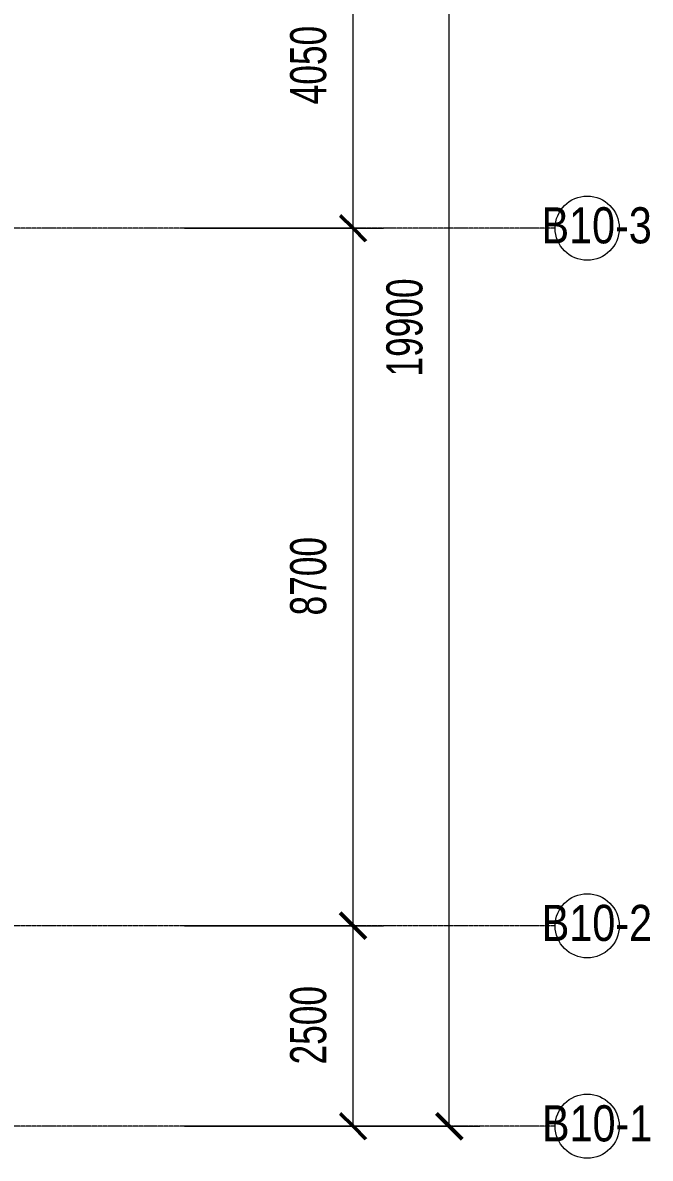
# Model space of a CAD drawing. Header units: millimetres. Extents: x 147592 to 200208, y -27981 to 8299.
# Drawn here: x 192382 to 200207, y -20300 to -6137 of the extents above; entities that cross this region are included whole.
import ezdxf

# ---------------------------------------------------------------- set-up
doc = ezdxf.new("R2010")
doc.units = ezdxf.units.MM
doc.linetypes.add('轴网线', pattern=[22.24, 12.7, -3.18, 3.18, -3.18])
for name, color, linetype, lineweight in [('A-____-____-DIMS', 7, 'Continuous', 5), ('A-____-____-DIMS-100', 7, 'Continuous', 5), ('S-GRID-____-IDEN', 7, 'Continuous', 5), ('S-GRID-____-OTLN', 7, 'Continuous', 5)]:
    doc.layers.add(name, color=color, linetype=linetype, lineweight=lineweight)
doc.styles.add('Arial', font='arial.ttf', dxfattribs={"width": 0.7, "height": 450})
doc.styles.add('TJ_FangSong_Narrow', font='', dxfattribs={"height": 450})
doc.styles.get('TJ_FangSong_Narrow').set_extended_font_data('TJ_FangSong_Narrow')
doc.dimstyles.new('对角线-3_2_450_固定', dxfattribs={"dimscale": 304.8, "dimtxt": 459.11673, "dimasz": 1.049869, "dimexe": 1.246719, "dimexo": 0.0625, "dimgap": 0.656168, "dimtad": 1, "dimdec": 0, "dimzin": 0, "dimdsep": 46, "dimtxsty": 'Arial', "dimblk1": 'OBLIQUE', "dimblk2": 'OBLIQUE', "dimsah": 1, "dimcen": 0.09, "dimazin": 0, "dimtfac": 1, "dimtdec": 4, "dimtix": 1, "dimtmove": 0, "dimatfit": 3, "dimfxl": 6.889764, "dimfxlon": 1, "dimtvp": 1, "dimtolj": 1, "dimtzin": 0, "dimarcsym": 2})

# ---------------------------------------------------------------- blocks, each defined once
blk = doc.blocks.new('轴网 - R4_0-512320-三层给排水_消防平面图')
at = {"layer": 'S-GRID-____-IDEN', "color": 251, "true_color": 0x515151}
blk.add_circle((0, 0), 4, dxfattribs=at)
blk = doc.blocks.new('YXQH_AR_B9-20_rvt-1-三层给排水_消防平面图')
at = {"layer": 'S-GRID-____-OTLN', "color": 173, "linetype": '轴网线', "true_color": 0x5151ff}
for p, q in [((199021, -8700), (148526, -8700)), ((199021, -17400), (148526, -17400)), ((199021, -19900), (148526, -19900))]:
    blk.add_line(p, q, dxfattribs=at)
at = {"color": 173, "lineweight": 5, "true_color": 0x5151ff, "xscale": 99.99999999999993, "yscale": 99.99999999999993, "zscale": 99.99999999999993, "rotation": 89.99999999999984}
for p in [(199421, -8700), (199421, -17400), (199421, -19900)]:
    blk.add_blockref('轴网 - R4_0-512320-三层给排水_消防平面图', p, dxfattribs=at)
at = {"layer": 'S-GRID-____-IDEN', "color": 251, "true_color": 0x515151, "char_height": 450, "attachment_point": 1, "style": 'TJ_FangSong_Narrow'}
for s, insert, width in [('B10-3', (198851, -8439), 1370.89), ('B10-2', (198854, -17139), 1362.87), ('B10-1', (198857, -19639), 1354.85)]:
    blk.add_mtext(s, dxfattribs=dict(at, insert=insert, width=width))
blk = doc.blocks.new('DIMBLOCK11-三层给排水_消防平面图')
at = {"layer": 'A-____-____-DIMS-100', "color": 250, "lineweight": 50, "true_color": 0x444444}
for p, q in [((196501, -17400), (196341, -17240)), ((196501, -17400), (196661, -17560)), ((196501, -19900), (196341, -19740)), ((196501, -19900), (196661, -20060))]:
    blk.add_line(p, q, dxfattribs=at)
at = {"layer": 'A-____-____-DIMS-100', "color": 250, "true_color": 0x444444}
for p, q in [((194401, -17400), (196881, -17400)), ((196501, -17400), (194401, -17400)), ((196501, -19900), (196501, -17400)), ((194401, -19900), (196881, -19900)), ((196501, -19900), (194401, -19900))]:
    blk.add_line(p, q, dxfattribs=at)
at = {"layer": 'A-____-____-DIMS-100', "color": 0, "insert": (195716, -19130), "char_height": 450, "width": 1152.74, "attachment_point": 1, "rotation": 90, "line_spacing_factor": 0.941778, "style": 'Arial'}
blk.add_mtext('2500', dxfattribs=at)
blk = doc.blocks.new('_Oblique')
at = {"color": 0, "linetype": 'ByBlock', "lineweight": -2}
blk.add_line((-0.5, -0.5), (0.5, 0.5), dxfattribs=at)
blk = doc.blocks.new('DIMBLOCK12-三层给排水_消防平面图')
at = {"layer": 'A-____-____-DIMS-100', "color": 250, "lineweight": 50, "true_color": 0x444444}
for p, q in [((196501, -8700), (196341, -8540)), ((196501, -8700), (196661, -8860)), ((196501, -17400), (196341, -17240)), ((196501, -17400), (196661, -17560))]:
    blk.add_line(p, q, dxfattribs=at)
at = {"layer": 'A-____-____-DIMS-100', "color": 250, "true_color": 0x444444}
for p, q in [((194401, -8700), (196881, -8700)), ((196501, -8700), (194401, -8700)), ((196501, -17400), (196501, -8700)), ((194401, -17400), (196881, -17400)), ((196501, -17400), (194401, -17400))]:
    blk.add_line(p, q, dxfattribs=at)
at = {"layer": 'A-____-____-DIMS-100', "color": 0, "insert": (195716, -13530), "char_height": 450, "width": 1152.74, "attachment_point": 1, "rotation": 90, "line_spacing_factor": 0.941778, "style": 'Arial'}
blk.add_mtext('8700', dxfattribs=at)
blk = doc.blocks.new('DIMBLOCK13-三层给排水_消防平面图')
at = {"layer": 'A-____-____-DIMS-100', "color": 250, "lineweight": 50, "true_color": 0x444444}
for p, q in [((196501, -4650), (196341, -4490)), ((196501, -4650), (196661, -4810)), ((196501, -8700), (196341, -8540)), ((196501, -8700), (196661, -8860))]:
    blk.add_line(p, q, dxfattribs=at)
at = {"layer": 'A-____-____-DIMS-100', "color": 250, "true_color": 0x444444}
for p, q in [((194401, -4650), (196881, -4650)), ((196501, -4650), (194401, -4650)), ((196501, -8700), (196501, -4650)), ((194401, -8700), (196881, -8700)), ((196501, -8700), (194401, -8700))]:
    blk.add_line(p, q, dxfattribs=at)
at = {"layer": 'A-____-____-DIMS-100', "color": 0, "insert": (195716, -7155), "char_height": 450, "width": 1152.74, "attachment_point": 1, "rotation": 90, "line_spacing_factor": 0.941778, "style": 'Arial'}
blk.add_mtext('4050', dxfattribs=at)
blk = doc.blocks.new('DIMBLOCK15-三层给排水_消防平面图')
at = {"layer": 'A-____-____-DIMS-100', "color": 250, "lineweight": 50, "true_color": 0x444444}
for p, q in [((197700, 0), (197540, 160)), ((197700, 0), (197860, -160)), ((197700, -19900), (197540, -19740)), ((197700, -19900), (197860, -20060))]:
    blk.add_line(p, q, dxfattribs=at)
at = {"layer": 'A-____-____-DIMS-100', "color": 250, "true_color": 0x444444}
for p, q in [((195600, 0), (198080, 0)), ((197700, 0), (195600, 0)), ((197700, -19900), (197700, 0)), ((195600, -19900), (198080, -19900)), ((197700, -19900), (195600, -19900))]:
    blk.add_line(p, q, dxfattribs=at)
at = {"layer": 'A-____-____-DIMS-100', "color": 0, "insert": (196916, -10550), "char_height": 450, "width": 1440.92, "attachment_point": 1, "rotation": 90, "line_spacing_factor": 0.941778, "style": 'Arial'}
blk.add_mtext('19900', dxfattribs=at)

msp = doc.modelspace()

# ---------------------------------------------------------------- block references
at = {"lineweight": 5}
msp.add_blockref('YXQH_AR_B9-20_rvt-1-三层给排水_消防平面图', (0, 0), dxfattribs=at)

# ---------------------------------------------------------------- dimensions: what is measured, and where the dimension line sits
at = {"layer": 'A-____-____-DIMS', "color": 250, "true_color": 0x444444}
for base, p1, p2, override, picture, middle in [((197699.7, 0), (195599.7, -19900), (195599.7, 0), {"dimpost": '<>', "dimfxl": 19900}, 'DIMBLOCK15-三层给排水_消防平面图', (197270, -9950)), ((196500.6, -4650), (194400.6, -8700), (194400.6, -4650), {"dimpost": '<>', "dimfxl": 4050}, 'DIMBLOCK13-三层给排水_消防平面图', (196070.8, -6675)), ((196500.6, -8700), (194400.6, -17400), (194400.6, -8700), {"dimpost": '<>', "dimfxl": 8700}, 'DIMBLOCK12-三层给排水_消防平面图', (196070.8, -13050)), ((196500.6, -17400), (194400.6, -19900), (194400.6, -17400), {"dimpost": '<>', "dimfxl": 2500}, 'DIMBLOCK11-三层给排水_消防平面图', (196070.8, -18650))]:
    dim = msp.add_linear_dim(base=base, p1=p1, p2=p2, angle=90, dimstyle='对角线-3_2_450_固定', override=override, dxfattribs=at)
    dim.commit()
    dim.dimension.update_dxf_attribs({"geometry": picture, "text_midpoint": middle})

doc.saveas('drawing.dxf')
